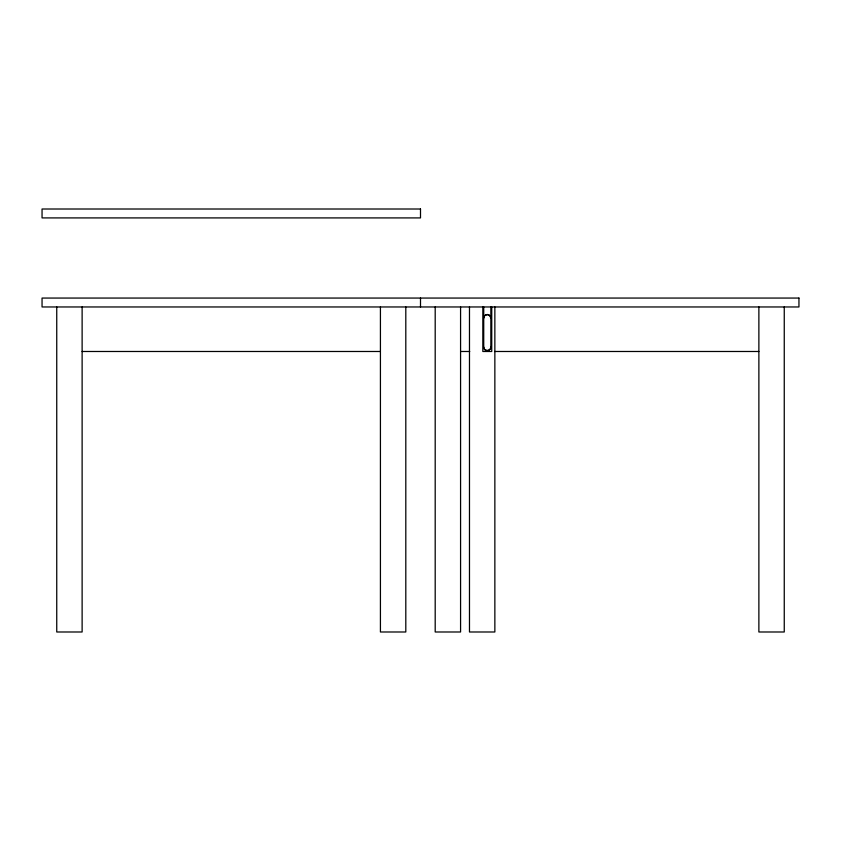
<?xml version="1.0" encoding="UTF-8"?>
<svg xmlns="http://www.w3.org/2000/svg" width="841" height="841" viewBox="0 0 841 841"><rect width="100%" height="100%" fill="white"/><g stroke="black" fill="none" stroke-linecap="round" stroke-linejoin="round"><path stroke-width="1.26" d="M490.85 306.965L490.85 347.039C491.018 351.612 483.554 351.612 483.722 347.039L483.722 306.965M82.124 351.485L380.426 351.485M460.574 351.485L469.73 351.485M494.592 351.485L758.876 351.485M784.254 306.965L784.254 631.99L758.876 631.99L758.876 306.965M494.855 306.965L494.855 631.99L469.478 631.99L469.478 306.965M491.733 306.965L491.733 351.485L482.829 351.485L482.829 306.965M460.574 306.965L460.574 631.99L435.196 631.99L435.196 306.965M420.5 298.061L420.5 306.965M405.804 306.965L405.804 631.99L380.426 631.99L380.426 306.965M82.124 306.965L82.124 631.99L56.746 631.99L56.746 306.965M490.85 347.039A3.564 3.564 0 0 1 487.286 350.602A3.564 3.564 0 0 1 483.722 347.039M483.848 317.173L483.722 318.098A3.564 3.564 0 0 1 487.286 314.534L489.809 315.575L490.85 318.098A3.564 3.564 0 0 0 487.286 314.534L484.763 315.575L483.848 317.173M420.5 209.01L42.05 209.01L42.05 217.914L420.5 217.914L420.5 209.01M798.95 298.061L42.05 298.061L42.05 306.965L798.95 306.965L798.95 298.061"/></g></svg>
